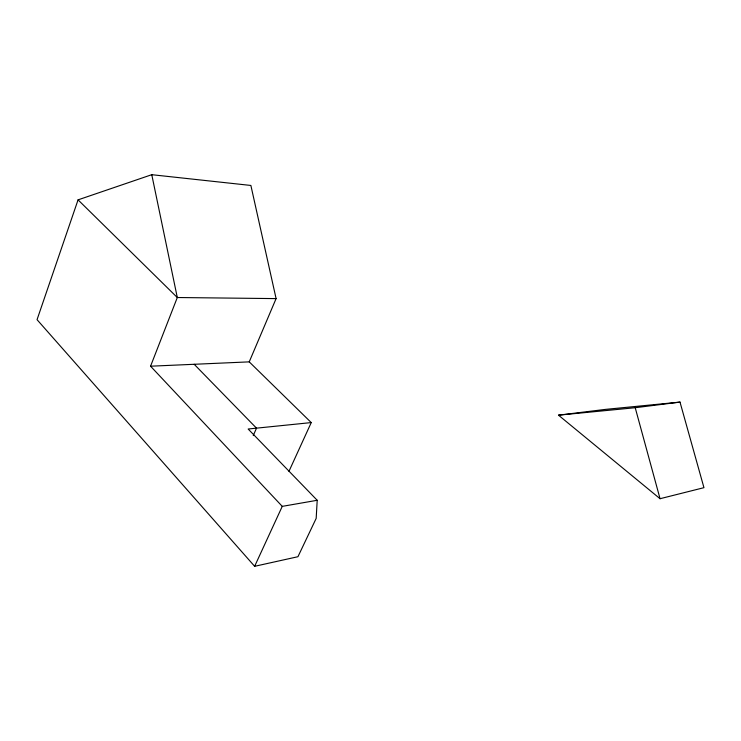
<?xml version="1.0" encoding="UTF-8"?>
<svg xmlns="http://www.w3.org/2000/svg" width="741" height="741" viewBox="0 0 741 741"><rect width="100%" height="100%" fill="white"/><g stroke="black" fill="none" stroke-linecap="round" stroke-linejoin="round"><path stroke-width="1.11" d="M288.953 471.35L311.248 422.583L248.152 429.011L317.204 500.286L316.175 518.404L297.947 556.713L254.635 566.309L37.05 319.677L78.064 199.857L151.766 174.691L250.875 185.454L276.097 298.604L249.235 361.867L150.562 366.202L177.303 297.521L151.766 174.691M253.255 435.578L256.506 428.159L194.188 364.285M254.635 566.309L282.256 506.362L317.204 500.286M660.046 498.712L703.95 487.671L680.006 402.104L605.536 409.384L558.482 415.164L660.046 498.712L635.213 407.717L558.482 415.164M635.213 407.717L680.006 402.104M276.097 298.604L177.303 297.521L78.064 199.857M249.235 361.867L311.248 422.583M150.562 366.202L282.256 506.362"/></g></svg>
